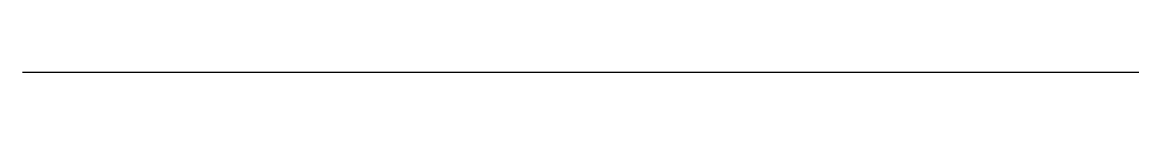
# Model space of a CAD drawing. Extents: x 176.5 to 177.5, y 149.11 to 149.11.
import ezdxf

# ---------------------------------------------------------------- set-up
doc = ezdxf.new("R2010")
doc.units = 0
doc.header["$MEASUREMENT"] = 0
doc.layers.add('DIM', color=2, linetype='CONTINUOUS')

msp = doc.modelspace()

# ---------------------------------------------------------------- linework, layer by layer
at = {"layer": 'DIM'}
msp.add_line((177.5006, 149.1057), (176.5006, 149.1057), dxfattribs=at)

doc.saveas('drawing.dxf')
